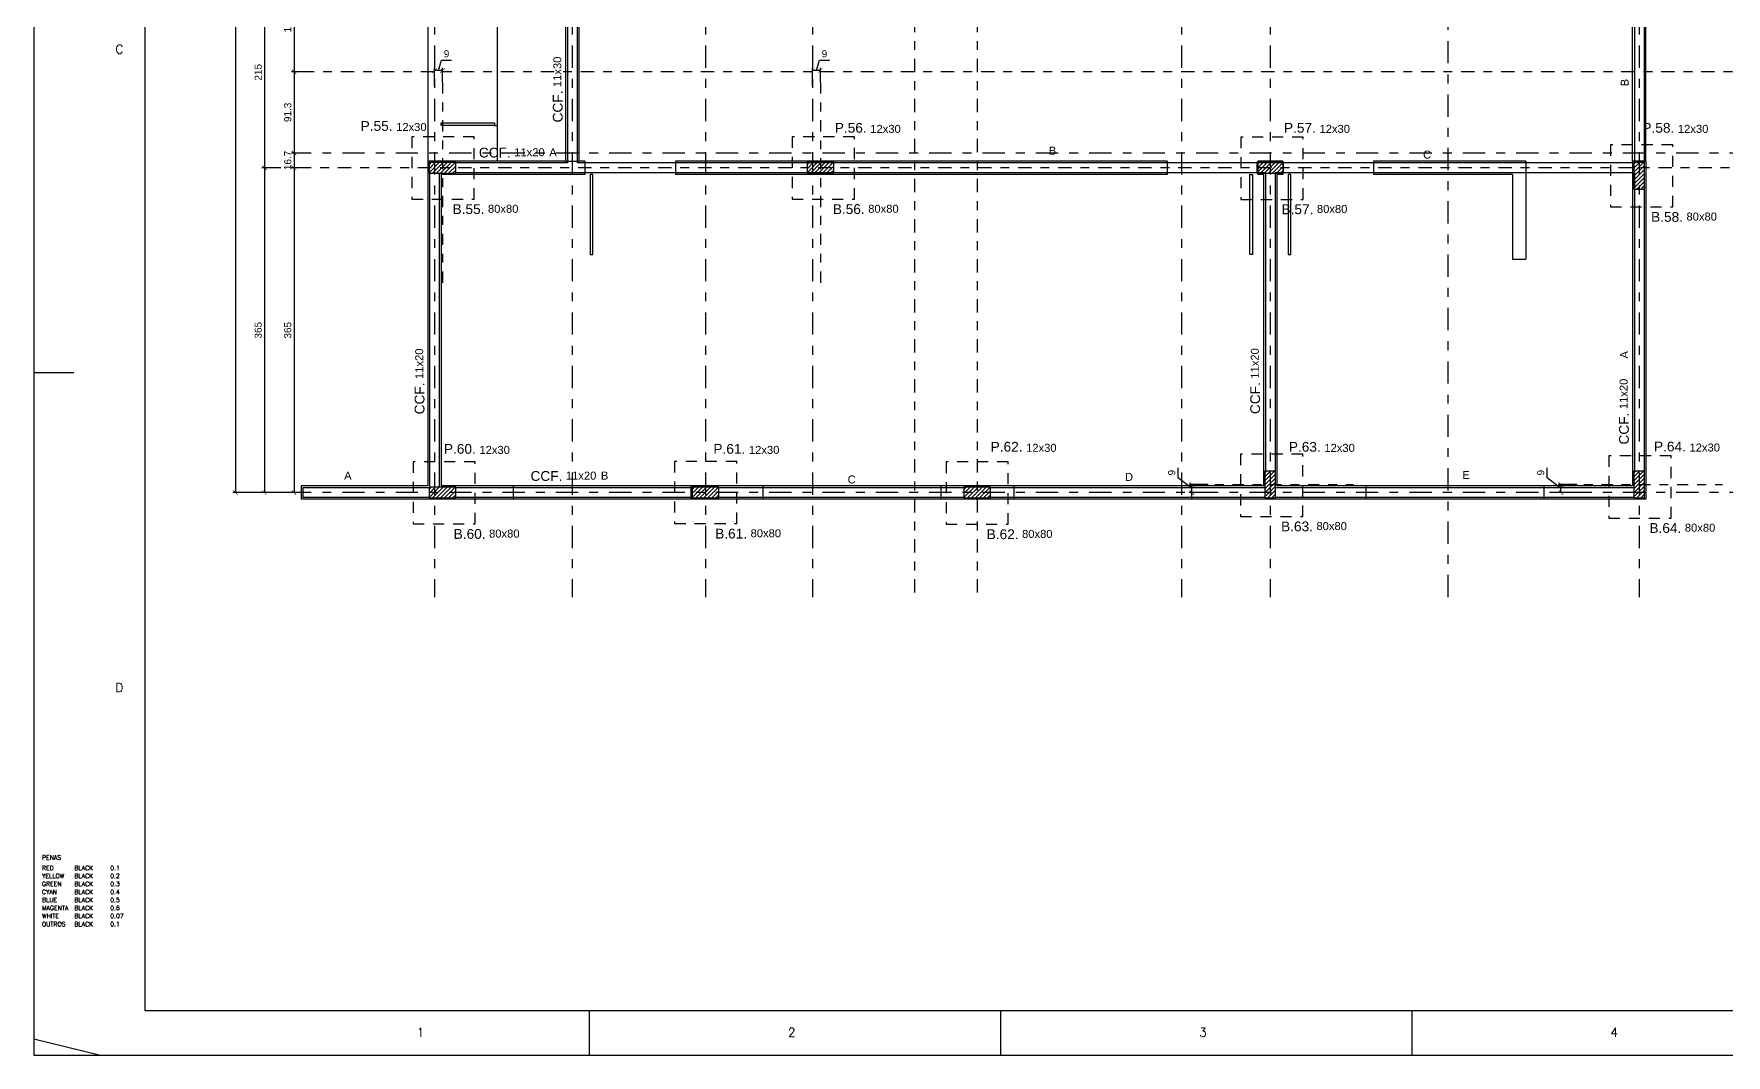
# Model space of a CAD drawing. Header units: millimetres. Extents: x 3659 to 4048, y 1324 to 1399.
# Drawn here: x 3658.93 to 3677.96, y 1360.95 to 1372.43 of the extents above; entities that cross this region are included whole.
import ezdxf
from ezdxf.enums import TextEntityAlignment as Align

# ---------------------------------------------------------------- set-up
doc = ezdxf.new("R2010")
doc.units = ezdxf.units.MM
for name, pattern in [('CENTER', [2, 1.25, -0.25, 0.25, -0.25]), ('DASHDOT', [1, 0.5, -0.25, 0, -0.25]), ('HIDDEN', [0.375, 0.25, -0.125])]:
    doc.linetypes.add(name, pattern=pattern)
for name, color, linetype in [('eixo', 1, 'CENTER'), ('Forma', 2, 'Continuous'), ('Fundação', 2, 'Continuous'), ('Hachura', 1, 'Continuous'), ('MATRIZ', 8, 'Continuous'), ('Moldura', 2, 'Continuous'), ('PILAR', 5, 'Continuous'), ('Textos', 7, 'Continuous')]:
    doc.layers.add(name, color=color, linetype=linetype)
doc.styles.add('maloca 1', font='romans.shx')
doc.styles.add('ROMANS', font='arial.ttf')
doc.dimstyles.new('ESC-50JR', dxfattribs={"dimtxt": 0.1, "dimasz": 0.05, "dimexe": 0.03, "dimexo": 0, "dimgap": 0.03, "dimtad": 1, "dimlfac": 100, "dimdsep": 46, "dimtxsty": 'ROMANS', "dimblk1": 'DOTSMALL', "dimblk2": 'DOTSMALL', "dimsah": 1, "dimcen": 0.09, "dimclrd": 1, "dimclre": 1, "dimclrt": 2, "dimadec": 0, "dimazin": 0, "dimtfac": 1, "dimtdec": 4, "dimtmove": 0, "dimatfit": 3, "dimldrblk": 'DOTSMALL', "dimfxl": 0, "dimtolj": 1, "dimtzin": 0, "dimarcsym": 0})

# ---------------------------------------------------------------- blocks, each defined once
blk = doc.blocks.new('_ArchTick')
at = {"color": 0, "linetype": 'ByBlock', "const_width": 0.15}
blk.add_lwpolyline([(-0.5, -0.5), (0.5, 0.5)], dxfattribs=at)
blk = doc.blocks.new('*D80')
at = {"color": 1, "lineweight": -2, "transparency": 16777216}
for p, q in [((3662.041, 1372.002), (3661.829, 1372.002)), ((3661.859, 1372.002), (3661.859, 1371.089)), ((3662.041, 1371.089), (3661.829, 1371.089))]:
    blk.add_line(p, q, dxfattribs=at)
at = {"layer": 'DEFPOINTS', "color": 0, "transparency": 16777216}
for p in [(3662.041, 1372.002), (3661.859, 1371.089), (3662.041, 1371.089)]:
    blk.add_point(p, dxfattribs=at)
at = {"color": 1, "lineweight": -2, "transparency": 16777216, "xscale": 0.05, "yscale": 0.05, "zscale": 0.05}
for p, rotation in [((3661.859, 1372.002), 90), ((3661.859, 1371.089), 270)]:
    blk.add_blockref('_ArchTick', p, dxfattribs=dict(at, rotation=rotation))
at = {"color": 2, "transparency": 16777216, "insert": (3661.788, 1371.546), "char_height": 0.08, "attachment_point": 5, "rotation": 90, "style": 'ROMANS'}
blk.add_mtext('\\A1;91.3', dxfattribs=at)
blk = doc.blocks.new('_DOTSMALL')
at = {"color": 0, "linetype": 'ByBlock', "const_width": 0.5}
blk.add_lwpolyline([(-0.0625, 0, 1), (0.0625, 0, 1)], format="xyb", close=True, dxfattribs=at)
blk = doc.blocks.new('*D81')
at = {"color": 1, "lineweight": -2, "transparency": 16777216}
for p, q in [((3662.041, 1371.089), (3661.829, 1371.089)), ((3661.859, 1371.089), (3661.859, 1370.922)), ((3662.041, 1370.922), (3661.829, 1370.922))]:
    blk.add_line(p, q, dxfattribs=at)
at = {"layer": 'DEFPOINTS', "color": 0, "transparency": 16777216}
for p in [(3662.041, 1371.089), (3661.859, 1370.922), (3662.041, 1370.922)]:
    blk.add_point(p, dxfattribs=at)
at = {"color": 1, "lineweight": -2, "transparency": 16777216, "xscale": 0.05, "yscale": 0.05, "zscale": 0.05}
for p, rotation in [((3661.859, 1371.089), 90), ((3661.859, 1370.922), 270)]:
    blk.add_blockref('_ArchTick', p, dxfattribs=dict(at, rotation=rotation))
at = {"color": 2, "transparency": 16777216, "insert": (3661.788, 1371.006), "char_height": 0.08, "attachment_point": 5, "rotation": 90, "style": 'ROMANS'}
blk.add_mtext('\\A1;16.7', dxfattribs=at)
blk = doc.blocks.new('*D82')
at = {"color": 1, "lineweight": -2, "transparency": 16777216}
for p, q in [((3662.041, 1370.922), (3661.829, 1370.922)), ((3661.859, 1370.922), (3661.859, 1367.272)), ((3661.938, 1367.272), (3661.829, 1367.272))]:
    blk.add_line(p, q, dxfattribs=at)
at = {"layer": 'DEFPOINTS', "color": 0, "transparency": 16777216}
for p in [(3662.041, 1370.922), (3661.859, 1367.272), (3661.938, 1367.272)]:
    blk.add_point(p, dxfattribs=at)
at = {"color": 1, "lineweight": -2, "transparency": 16777216, "xscale": 0.05, "yscale": 0.05, "zscale": 0.05}
for p, rotation in [((3661.859, 1370.922), 90), ((3661.859, 1367.272), 270)]:
    blk.add_blockref('_ArchTick', p, dxfattribs=dict(at, rotation=rotation))
at = {"color": 2, "transparency": 16777216, "insert": (3661.788, 1369.097), "char_height": 0.08, "attachment_point": 5, "rotation": 90, "style": 'ROMANS'}
blk.add_mtext('\\A1;365', dxfattribs=at)
blk = doc.blocks.new('*D87')
at = {"color": 1, "lineweight": -2, "transparency": 16777216}
for p, q in [((3662.041, 1373.072), (3661.829, 1373.072)), ((3661.859, 1373.072), (3661.859, 1372.002)), ((3662.041, 1372.002), (3661.829, 1372.002))]:
    blk.add_line(p, q, dxfattribs=at)
at = {"layer": 'DEFPOINTS', "color": 0, "transparency": 16777216}
for p in [(3662.041, 1373.072), (3661.859, 1372.002), (3662.041, 1372.002)]:
    blk.add_point(p, dxfattribs=at)
at = {"color": 1, "lineweight": -2, "transparency": 16777216, "xscale": 0.05, "yscale": 0.05, "zscale": 0.05}
for p, rotation in [((3661.859, 1373.072), 90), ((3661.859, 1372.002), 270)]:
    blk.add_blockref('_ArchTick', p, dxfattribs=dict(at, rotation=rotation))
at = {"color": 2, "transparency": 16777216, "insert": (3661.788, 1372.537), "char_height": 0.08, "attachment_point": 5, "rotation": 90, "style": 'ROMANS'}
blk.add_mtext('\\A1;107', dxfattribs=at)
blk = doc.blocks.new('*D108')
at = {"color": 1, "lineweight": -2, "transparency": 16777216}
for p, q in [((3661.709, 1370.922), (3661.496, 1370.922)), ((3661.526, 1370.922), (3661.526, 1367.272)), ((3661.829, 1367.272), (3661.496, 1367.272))]:
    blk.add_line(p, q, dxfattribs=at)
at = {"layer": 'DEFPOINTS', "color": 0, "transparency": 16777216}
for p in [(3661.709, 1370.922), (3661.526, 1367.272), (3661.829, 1367.272)]:
    blk.add_point(p, dxfattribs=at)
at = {"color": 1, "lineweight": -2, "transparency": 16777216, "xscale": 0.05, "yscale": 0.05, "zscale": 0.05}
for p, rotation in [((3661.526, 1370.922), 90), ((3661.526, 1367.272), 270)]:
    blk.add_blockref('_ArchTick', p, dxfattribs=dict(at, rotation=rotation))
at = {"color": 2, "transparency": 16777216, "insert": (3661.456, 1369.097), "char_height": 0.08, "attachment_point": 5, "rotation": 90, "style": 'ROMANS'}
blk.add_mtext('\\A1;365', dxfattribs=at)
blk = doc.blocks.new('*D110')
at = {"color": 1, "lineweight": -2, "transparency": 16777216}
for p, q in [((3661.709, 1373.072), (3661.496, 1373.072)), ((3661.526, 1373.072), (3661.526, 1370.922)), ((3661.709, 1370.922), (3661.496, 1370.922))]:
    blk.add_line(p, q, dxfattribs=at)
at = {"layer": 'DEFPOINTS', "color": 0, "transparency": 16777216}
for p in [(3661.709, 1373.072), (3661.526, 1370.922), (3661.709, 1370.922)]:
    blk.add_point(p, dxfattribs=at)
at = {"color": 1, "lineweight": -2, "transparency": 16777216, "xscale": 0.05, "yscale": 0.05, "zscale": 0.05}
for p, rotation in [((3661.526, 1373.072), 90), ((3661.526, 1370.922), 270)]:
    blk.add_blockref('_ArchTick', p, dxfattribs=dict(at, rotation=rotation))
at = {"color": 2, "transparency": 16777216, "insert": (3661.456, 1371.997), "char_height": 0.08, "attachment_point": 5, "rotation": 90, "style": 'ROMANS'}
blk.add_mtext('\\A1;215', dxfattribs=at)
blk = doc.blocks.new('*D111')
at = {"color": 1, "lineweight": -2, "transparency": 16777216}
for p, q in [((3661.496, 1382.522), (3661.171, 1382.522)), ((3661.201, 1382.522), (3661.201, 1367.272)), ((3661.503, 1367.272), (3661.171, 1367.272))]:
    blk.add_line(p, q, dxfattribs=at)
at = {"layer": 'DEFPOINTS', "color": 0, "transparency": 16777216}
for p in [(3661.496, 1382.522), (3661.201, 1367.272), (3661.503, 1367.272)]:
    blk.add_point(p, dxfattribs=at)
at = {"color": 1, "lineweight": -2, "transparency": 16777216, "xscale": 0.05, "yscale": 0.05, "zscale": 0.05}
for p, rotation in [((3661.201, 1382.522), 90), ((3661.201, 1367.272), 270)]:
    blk.add_blockref('_ArchTick', p, dxfattribs=dict(at, rotation=rotation))
at = {"color": 2, "transparency": 16777216, "insert": (3661.131, 1374.897), "char_height": 0.08, "attachment_point": 5, "rotation": 90, "style": 'ROMANS'}
blk.add_mtext('\\A1;1525', dxfattribs=at)
blk = doc.blocks.new('*D313')
at = {"color": 1, "lineweight": -2, "transparency": 16777216}
for p, q in [((3663.438, 1371.844), (3663.438, 1372.047)), ((3663.528, 1372.017), (3663.438, 1372.017)), ((3663.483, 1372.017), (3663.518, 1372.133)), ((3663.518, 1372.133), (3663.63, 1372.133)), ((3663.528, 1371.882), (3663.528, 1372.047))]:
    blk.add_line(p, q, dxfattribs=at)
at = {"layer": 'DEFPOINTS', "color": 0, "transparency": 16777216}
for p in [(3663.438, 1372.017), (3663.438, 1371.844), (3663.528, 1371.882)]:
    blk.add_point(p, dxfattribs=at)
at = {"color": 1, "lineweight": -2, "transparency": 16777216, "xscale": 0.05, "yscale": 0.05, "zscale": 0.05, "rotation": 180}
blk.add_blockref('_ArchTick', (3663.438, 1372.017), dxfattribs=at)
at = {"color": 1, "lineweight": -2, "transparency": 16777216, "xscale": 0.05, "yscale": 0.05, "zscale": 0.05}
blk.add_blockref('_ArchTick', (3663.528, 1372.017), dxfattribs=at)
at = {"color": 2, "transparency": 16777216, "insert": (3663.574, 1372.204), "char_height": 0.08, "attachment_point": 5, "style": 'ROMANS'}
blk.add_mtext('\\A1;9', dxfattribs=at)
blk = doc.blocks.new('*D319')
at = {"color": 1, "lineweight": -2, "transparency": 16777216}
for p, q in [((3667.688, 1371.844), (3667.688, 1372.047)), ((3667.778, 1372.017), (3667.688, 1372.017)), ((3667.733, 1372.017), (3667.768, 1372.133)), ((3667.768, 1372.133), (3667.88, 1372.133)), ((3667.778, 1371.882), (3667.778, 1372.047))]:
    blk.add_line(p, q, dxfattribs=at)
at = {"layer": 'DEFPOINTS', "color": 0, "transparency": 16777216}
for p in [(3667.688, 1372.017), (3667.688, 1371.844), (3667.778, 1371.882)]:
    blk.add_point(p, dxfattribs=at)
at = {"color": 1, "lineweight": -2, "transparency": 16777216, "xscale": 0.05, "yscale": 0.05, "zscale": 0.05, "rotation": 180}
blk.add_blockref('_ArchTick', (3667.688, 1372.017), dxfattribs=at)
at = {"color": 1, "lineweight": -2, "transparency": 16777216, "xscale": 0.05, "yscale": 0.05, "zscale": 0.05}
blk.add_blockref('_ArchTick', (3667.778, 1372.017), dxfattribs=at)
at = {"color": 2, "transparency": 16777216, "insert": (3667.824, 1372.204), "char_height": 0.08, "attachment_point": 5, "style": 'ROMANS'}
blk.add_mtext('\\A1;9', dxfattribs=at)
blk = doc.blocks.new('*D320')
at = {"color": 1, "lineweight": -2, "transparency": 16777216}
for p, q in [((3675.95, 1367.439), (3675.95, 1367.552)), ((3676.107, 1367.317), (3675.95, 1367.439)), ((3676.289, 1367.362), (3676.077, 1367.362)), ((3676.289, 1367.272), (3676.077, 1367.272)), ((3676.107, 1367.272), (3676.107, 1367.362))]:
    blk.add_line(p, q, dxfattribs=at)
at = {"layer": 'DEFPOINTS', "color": 0, "transparency": 16777216}
for p in [(3676.107, 1367.362), (3676.289, 1367.362), (3676.289, 1367.272)]:
    blk.add_point(p, dxfattribs=at)
at = {"color": 1, "lineweight": -2, "transparency": 16777216, "xscale": 0.05, "yscale": 0.05, "zscale": 0.05}
for p, rotation in [((3676.107, 1367.362), 90), ((3676.107, 1367.272), 270)]:
    blk.add_blockref('_ArchTick', p, dxfattribs=dict(at, rotation=rotation))
at = {"color": 2, "transparency": 16777216, "insert": (3675.879, 1367.496), "char_height": 0.08, "attachment_point": 5, "rotation": 90, "style": 'ROMANS'}
blk.add_mtext('\\A1;9', dxfattribs=at)
blk = doc.blocks.new('*D321')
at = {"color": 1, "lineweight": -2, "transparency": 16777216}
for p, q in [((3671.8, 1367.439), (3671.8, 1367.552)), ((3671.957, 1367.317), (3671.8, 1367.439)), ((3672.139, 1367.362), (3671.927, 1367.362)), ((3672.139, 1367.272), (3671.927, 1367.272)), ((3671.957, 1367.272), (3671.957, 1367.362))]:
    blk.add_line(p, q, dxfattribs=at)
at = {"layer": 'DEFPOINTS', "color": 0, "transparency": 16777216}
for p in [(3671.957, 1367.362), (3672.139, 1367.362), (3672.139, 1367.272)]:
    blk.add_point(p, dxfattribs=at)
at = {"color": 1, "lineweight": -2, "transparency": 16777216, "xscale": 0.05, "yscale": 0.05, "zscale": 0.05}
for p, rotation in [((3671.957, 1367.362), 90), ((3671.957, 1367.272), 270)]:
    blk.add_blockref('_ArchTick', p, dxfattribs=dict(at, rotation=rotation))
at = {"color": 2, "transparency": 16777216, "insert": (3671.729, 1367.496), "char_height": 0.08, "attachment_point": 5, "rotation": 90, "style": 'ROMANS'}
blk.add_mtext('\\A1;9', dxfattribs=at)

msp = doc.modelspace()

# ---------------------------------------------------------------- hatches: boundary and pattern name
at = {"layer": 'Hachura'}
h = msp.add_hatch(dxfattribs=at)
h.set_pattern_fill('LINE', color=1, scale=0.01, angle=405, style=0)
h.set_pattern_definition([(45, (22.088324, -25.312947), (-0.0224506403, 0.0224506403), [])])
h.paths.add_polyline_path([(3663.677822, 1370.982356), (3663.377822, 1370.982356), (3663.377822, 1370.862356), (3663.677822, 1370.862356)])
h = msp.add_hatch(dxfattribs=at)
h.set_pattern_fill('LINE', color=1, scale=0.01, angle=405, style=0)
h.set_pattern_definition([(45, (26.338324, -25.312947), (-0.0224506403, 0.0224506403), [])])
h.paths.add_polyline_path([(3667.927822, 1370.982356), (3667.627822, 1370.982356), (3667.627822, 1370.862356), (3667.927822, 1370.862356)])
h = msp.add_hatch(dxfattribs=at)
h.set_pattern_fill('LINE', color=1, scale=0.01, angle=405, style=0)
h.set_pattern_definition([(45, (31.398324, -25.312947), (-0.0224506403, 0.0224506403), [])])
h.paths.add_polyline_path([(3672.987822, 1370.982356), (3672.687822, 1370.982356), (3672.687822, 1370.862356), (3672.987822, 1370.862356)])
h = msp.add_hatch(dxfattribs=at)
h.set_pattern_fill('LINE', color=1, scale=0.01, angle=405, style=0)
h.set_pattern_definition([(45, (84.255856, -24.778542), (-0.0224506403, 0.0224506403), [])])
h.paths.add_polyline_path([(3676.927822, 1370.982356), (3676.927822, 1370.682356), (3677.047822, 1370.682356), (3677.047822, 1370.982356)])
h = msp.add_hatch(dxfattribs=at)
h.set_pattern_fill('LINE', color=1, scale=0.01, angle=405, style=0)
h.set_pattern_definition([(45, (80.105856, -28.248542), (-0.0224506403, 0.0224506403), [])])
h.paths.add_polyline_path([(3672.777822, 1367.512356), (3672.777822, 1367.212356), (3672.897822, 1367.212356), (3672.897822, 1367.512356)])
h = msp.add_hatch(dxfattribs=at)
h.set_pattern_fill('LINE', color=1, scale=0.01, angle=405, style=0)
h.set_pattern_definition([(45, (84.255856, -28.248542), (-0.0224506403, 0.0224506403), [])])
h.paths.add_polyline_path([(3676.927822, 1367.512356), (3676.927822, 1367.212356), (3677.047822, 1367.212356), (3677.047822, 1367.512356)])
h = msp.add_hatch(dxfattribs=at)
h.set_pattern_fill('LINE', color=1, scale=0.01, angle=405, style=0)
h.set_pattern_definition([(45, (22.088324, -28.962947), (-0.0224506403, 0.0224506403), [])])
h.paths.add_polyline_path([(3663.677822, 1367.332356), (3663.377822, 1367.332356), (3663.377822, 1367.212356), (3663.677822, 1367.212356)])
h = msp.add_hatch(dxfattribs=at)
h.set_pattern_fill('LINE', color=1, scale=0.01, angle=405, style=0)
h.set_pattern_definition([(45, (25.048324, -28.962947), (-0.0224506403, 0.0224506403), [])])
h.paths.add_polyline_path([(3666.637822, 1367.332356), (3666.337822, 1367.332356), (3666.337822, 1367.212356), (3666.637822, 1367.212356)])
h = msp.add_hatch(dxfattribs=at)
h.set_pattern_fill('LINE', color=1, scale=0.01, angle=405, style=0)
h.set_pattern_definition([(45, (28.103324, -28.962947), (-0.0224506403, 0.0224506403), [])])
h.paths.add_polyline_path([(3669.692822, 1367.332356), (3669.392822, 1367.332356), (3669.392822, 1367.212356), (3669.692822, 1367.212356)])

# ---------------------------------------------------------------- linework, layer by layer
at = {"layer": 'eixo', "linetype": 'DASHDOT', "ltscale": 0.5}
for p, q in [((3663.437822, 1386.097356), (3663.437822, 1366.097356)), ((3664.987822, 1386.097356), (3664.987822, 1366.097356)), ((3666.487822, 1386.097356), (3666.487822, 1366.097356)), ((3667.687822, 1386.097356), (3667.687822, 1366.097356)), ((3671.837822, 1386.097356), (3671.837822, 1366.097356)), ((3672.837822, 1386.097356), (3672.837822, 1366.097356)), ((3674.837822, 1366.097356), (3674.837822, 1386.097356)), ((3676.987822, 1386.097356), (3676.987822, 1366.097356)), ((3723.252822, 1371.089056), (3662.040652, 1371.089056)), ((3723.252822, 1367.272356), (3661.937893, 1367.272356))]:
    msp.add_line(p, q, dxfattribs=at)
at = {"layer": 'eixo', "linetype": 'DASHDOT', "ltscale": 0.3}
for p, q in [((3668.837822, 1386.097356), (3668.837822, 1366.097356)), ((3669.542822, 1386.097356), (3669.542822, 1366.097356)), ((3697.634614, 1372.002356), (3662.040652, 1372.002356)), ((3723.252822, 1370.922356), (3662.040652, 1370.922356))]:
    msp.add_line(p, q, dxfattribs=at)
at = {"layer": 'eixo', "linetype": 'DASHDOT', "ltscale": 0.25}
for p, q in [((3663.527822, 1371.881687), (3663.527822, 1369.606269)), ((3667.777822, 1371.881687), (3667.777822, 1369.606269)), ((3671.989192, 1367.362356), (3673.772748, 1367.362356)), ((3676.139192, 1367.362356), (3677.922748, 1367.362356))]:
    msp.add_line(p, q, dxfattribs=at)
at = {"layer": 'Forma', "linetype": 'Continuous', "ltscale": 0.5}
for p, q in [((3664.932822, 1373.017356), (3664.932822, 1370.977356)), ((3665.042822, 1373.017356), (3665.042822, 1370.977356)), ((3676.932822, 1373.017356), (3676.932822, 1370.977356)), ((3677.042822, 1373.012356), (3677.042822, 1367.512356)), ((3663.382822, 1370.862356), (3663.382822, 1367.332356)), ((3663.492822, 1370.862356), (3663.492822, 1367.332356)), ((3664.932822, 1370.977356), (3663.677822, 1370.977356)), ((3672.782822, 1370.867356), (3663.677822, 1370.867356)), ((3676.932822, 1370.977356), (3665.042822, 1370.977356)), ((3672.782822, 1370.867356), (3672.782822, 1367.512356)), ((3676.932822, 1370.867356), (3672.892822, 1370.867356)), ((3672.892822, 1370.867356), (3672.892822, 1367.512356)), ((3676.932822, 1370.867356), (3676.932822, 1367.512356)), ((3661.957893, 1367.327356), (3661.957893, 1367.217356)), ((3663.377822, 1367.327356), (3661.957893, 1367.327356)), ((3666.337822, 1367.327356), (3663.677822, 1367.327356)), ((3669.392822, 1367.327356), (3666.637822, 1367.327356)), ((3672.777822, 1367.327356), (3669.692822, 1367.327356)), ((3676.927822, 1367.327356), (3672.897822, 1367.327356)), ((3663.377822, 1367.217356), (3661.957893, 1367.217356)), ((3666.337822, 1367.217356), (3663.677822, 1367.217356)), ((3669.392822, 1367.217356), (3666.637822, 1367.217356)), ((3672.777822, 1367.217356), (3669.692822, 1367.217356)), ((3676.927822, 1367.217356), (3672.897822, 1367.217356))]:
    msp.add_line(p, q, dxfattribs=at)
at = {"layer": 'Fundação', "color": 2, "linetype": 'HIDDEN', "ltscale": 0.5}
for points in [[(3663.184813, 1370.570545), (3663.884813, 1370.570545), (3663.884813, 1371.270545), (3663.184813, 1371.270545)], [(3667.461022, 1370.570857), (3668.161022, 1370.570857), (3668.161022, 1371.270857), (3667.461022, 1371.270857)], [(3672.507219, 1370.568515), (3673.207219, 1370.568515), (3673.207219, 1371.268515), (3672.507219, 1371.268515)], [(3676.663591, 1370.483038), (3677.363591, 1370.483038), (3677.363591, 1371.183038), (3676.663591, 1371.183038)], [(3672.502085, 1367.00375), (3673.202085, 1367.00375), (3673.202085, 1367.70375), (3672.502085, 1367.70375)], [(3676.644991, 1366.985669), (3677.344991, 1366.985669), (3677.344991, 1367.685669), (3676.644991, 1367.685669)], [(3663.197659, 1366.919242), (3663.897659, 1366.919242), (3663.897659, 1367.619242), (3663.197659, 1367.619242)], [(3666.138197, 1366.92287), (3666.838197, 1366.92287), (3666.838197, 1367.62287), (3666.138197, 1367.62287)], [(3669.191712, 1366.915987), (3669.891712, 1366.915987), (3669.891712, 1367.615987), (3669.191712, 1367.615987)]]:
    msp.add_lwpolyline(points, close=True, dxfattribs=at)
at = {"layer": 'MATRIZ'}
for p, q in [((3663.362822, 1382.597356), (3663.362822, 1367.347356)), ((3664.142822, 1372.997356), (3664.142822, 1370.997356)), ((3676.912822, 1370.997356), (3676.912822, 1372.997356)), ((3677.062822, 1370.997356), (3677.062822, 1372.997356)), ((3663.512822, 1371.397356), (3663.512822, 1371.427356)), ((3663.512822, 1371.427356), (3664.112822, 1371.427356)), ((3664.112822, 1371.397356), (3663.512822, 1371.397356)), ((3664.112822, 1371.427356), (3664.112822, 1371.397356)), ((3664.112822, 1371.397356), (3664.142822, 1371.397356)), ((3664.912822, 1370.997356), (3665.062822, 1370.997356)), ((3677.062822, 1370.997356), (3676.912822, 1370.997356)), ((3663.512822, 1370.847356), (3663.512822, 1367.347356)), ((3665.187822, 1370.847356), (3665.187822, 1369.947356)), ((3665.217822, 1370.847356), (3665.187822, 1370.847356)), ((3665.217822, 1369.947356), (3665.217822, 1370.847356)), ((3672.607822, 1369.947356), (3672.607822, 1370.847356)), ((3672.607822, 1370.847356), (3672.637822, 1370.847356)), ((3672.637822, 1370.847356), (3672.637822, 1369.947356)), ((3673.037822, 1370.847356), (3673.037822, 1369.947356)), ((3673.067822, 1370.847356), (3673.037822, 1370.847356)), ((3673.067822, 1369.947356), (3673.067822, 1370.847356)), ((3665.187822, 1369.947356), (3665.217822, 1369.947356)), ((3672.637822, 1369.947356), (3672.607822, 1369.947356)), ((3673.037822, 1369.947356), (3673.067822, 1369.947356)), ((3675.562822, 1369.897356), (3675.712822, 1369.897356)), ((3664.322822, 1367.347356), (3664.322822, 1367.197356)), ((3666.322822, 1367.347356), (3666.322822, 1367.197356)), ((3667.132822, 1367.347356), (3667.132822, 1367.197356)), ((3669.132822, 1367.347356), (3669.132822, 1367.197356)), ((3669.952822, 1367.347356), (3669.952822, 1367.197356)), ((3671.952822, 1367.347356), (3671.952822, 1367.197356)), ((3673.912822, 1367.347356), (3673.912822, 1367.197356)), ((3675.912822, 1367.347356), (3675.912822, 1367.197356))]:
    msp.add_line(p, q, dxfattribs=at)
at = {"layer": 'MATRIZ', "linetype": 'Continuous'}
for p, q in [((3664.912822, 1372.997356), (3664.912822, 1370.997356)), ((3665.062822, 1372.997356), (3665.062822, 1370.997356)), ((3664.912822, 1370.997356), (3663.362822, 1370.997356)), ((3665.127822, 1370.997356), (3665.062822, 1370.997356)), ((3665.127822, 1370.997356), (3665.127822, 1370.847356)), ((3671.677822, 1370.997356), (3666.147822, 1370.997356)), ((3666.147822, 1370.997356), (3666.147822, 1370.847356)), ((3671.677822, 1370.997356), (3671.677822, 1370.847356)), ((3672.977822, 1370.997356), (3672.697822, 1370.997356)), ((3672.697822, 1370.997356), (3672.697822, 1370.847356)), ((3672.977822, 1370.997356), (3672.977822, 1370.847356)), ((3675.712822, 1370.997356), (3673.997822, 1370.997356)), ((3673.997822, 1370.997356), (3673.997822, 1370.847356)), ((3675.712822, 1370.997356), (3675.712822, 1369.897356)), ((3676.912822, 1370.997356), (3676.912822, 1367.347356)), ((3677.062822, 1370.997356), (3677.062822, 1367.197356)), ((3665.127822, 1370.847356), (3663.512822, 1370.847356)), ((3671.677822, 1370.847356), (3666.147822, 1370.847356)), ((3672.762822, 1370.847356), (3672.697822, 1370.847356)), ((3672.762822, 1370.847356), (3672.762822, 1367.347356)), ((3672.912822, 1370.847356), (3672.912822, 1367.347356)), ((3672.977822, 1370.847356), (3672.912822, 1370.847356)), ((3675.562822, 1370.847356), (3673.997822, 1370.847356)), ((3675.562822, 1370.847356), (3675.562822, 1369.897356)), ((3663.362822, 1367.347356), (3661.937893, 1367.347356)), ((3661.937893, 1367.347356), (3661.937893, 1367.197356)), ((3672.762822, 1367.347356), (3663.512822, 1367.347356)), ((3676.912822, 1367.347356), (3672.912822, 1367.347356)), ((3677.062822, 1367.197356), (3661.937893, 1367.197356))]:
    msp.add_line(p, q, dxfattribs=at)
at = {"layer": 'Moldura', "color": 1}
for p, q in [((3658.932761, 1368.623453), (3659.382761, 1368.623453)), ((3665.178078, 1361.448453), (3665.178078, 1360.948453)), ((3669.803078, 1361.448453), (3669.803078, 1360.948453)), ((3674.428078, 1361.448453), (3674.428078, 1360.948453))]:
    msp.add_line(p, q, dxfattribs=at)
msp.add_lwpolyline([(3658.932761, 1360.948453), (3733.307761, 1360.948453), (3733.307761, 1390.648453), (3658.932761, 1390.648453)], close=True, dxfattribs=at)
msp.add_lwpolyline([(3659.682761, 1390.648453), (3659.682761, 1375.798453), (3658.932761, 1375.616468), (3658.932761, 1361.130438), (3659.682761, 1360.948453)], dxfattribs=at)
at = {"layer": 'Moldura', "color": 6}
msp.add_lwpolyline([(3660.182761, 1361.448453), (3732.807761, 1361.448453), (3732.807761, 1390.148453), (3660.182761, 1390.148453)], close=True, dxfattribs=at)
at = {"layer": 'PILAR'}
for points in [[(3663.377822, 1370.862356), (3663.677822, 1370.862356), (3663.677822, 1370.982356), (3663.377822, 1370.982356)], [(3667.627822, 1370.862356), (3667.927822, 1370.862356), (3667.927822, 1370.982356), (3667.627822, 1370.982356)], [(3672.687822, 1370.862356), (3672.987822, 1370.862356), (3672.987822, 1370.982356), (3672.687822, 1370.982356)], [(3677.047822, 1370.682356), (3677.047822, 1370.982356), (3676.927822, 1370.982356), (3676.927822, 1370.682356)], [(3672.897822, 1367.212356), (3672.897822, 1367.512356), (3672.777822, 1367.512356), (3672.777822, 1367.212356)], [(3677.047822, 1367.212356), (3677.047822, 1367.512356), (3676.927822, 1367.512356), (3676.927822, 1367.212356)], [(3663.377822, 1367.212356), (3663.677822, 1367.212356), (3663.677822, 1367.332356), (3663.377822, 1367.332356)], [(3666.337822, 1367.212356), (3666.637822, 1367.212356), (3666.637822, 1367.332356), (3666.337822, 1367.332356)], [(3669.392822, 1367.212356), (3669.692822, 1367.212356), (3669.692822, 1367.332356), (3669.392822, 1367.332356)]]:
    msp.add_lwpolyline(points, close=True, dxfattribs=at)

# ---------------------------------------------------------------- texts
at = {"layer": 'DEFPOINTS', "style": 'maloca 1'}
msp.add_text('PENAS ', height=0.05, dxfattribs=at).set_placement((3659.024744, 1363.145312))
at = {"layer": 'DEFPOINTS', "color": 1, "style": 'maloca 1'}
for s, p in [('RED', (3659.024744, 1363.027982)), ('BLACK', (3659.389665, 1363.027982)), ('0.1', (3659.791957, 1363.027982))]:
    msp.add_text(s, height=0.05, dxfattribs=at).set_placement(p)
at = {"layer": 'DEFPOINTS', "color": 2, "style": 'maloca 1'}
for s, p in [('YELLOW', (3659.024744, 1362.938029)), ('BLACK', (3659.389665, 1362.938029)), ('0.2', (3659.791957, 1362.938029))]:
    msp.add_text(s, height=0.05, dxfattribs=at).set_placement(p)
at = {"layer": 'DEFPOINTS', "color": 3, "style": 'maloca 1'}
for s, p in [('GREEN', (3659.024744, 1362.848076)), ('BLACK', (3659.389665, 1362.848076)), ('0.3', (3659.791957, 1362.848076))]:
    msp.add_text(s, height=0.05, dxfattribs=at).set_placement(p)
at = {"layer": 'DEFPOINTS', "color": 4, "style": 'maloca 1'}
for s, p in [('CYAN', (3659.024744, 1362.758123)), ('BLACK', (3659.389665, 1362.758123)), ('0.4', (3659.791957, 1362.758123))]:
    msp.add_text(s, height=0.05, dxfattribs=at).set_placement(p)
at = {"layer": 'DEFPOINTS', "color": 5, "style": 'maloca 1'}
for s, p in [('BLUE', (3659.024744, 1362.668169)), ('BLACK', (3659.389665, 1362.668169)), ('0.5', (3659.791957, 1362.668169))]:
    msp.add_text(s, height=0.05, dxfattribs=at).set_placement(p)
at = {"layer": 'DEFPOINTS', "color": 7, "style": 'maloca 1'}
for s, p in [('WHITE', (3659.024744, 1362.488263)), ('BLACK', (3659.389665, 1362.488263)), ('0.07', (3659.791957, 1362.488263))]:
    msp.add_text(s, height=0.05, dxfattribs=at).set_placement(p)
at = {"layer": 'DEFPOINTS', "color": 6, "style": 'maloca 1'}
for s, p in [('MAGENTA', (3659.024744, 1362.578216)), ('BLACK', (3659.389665, 1362.578216)), ('0.6', (3659.791957, 1362.578216))]:
    msp.add_text(s, height=0.05, dxfattribs=at).set_placement(p)
at = {"layer": 'MATRIZ', "style": 'maloca 1'}
for s, p in [('OUTROS', (3659.024744, 1362.395405)), ('BLACK', (3659.389665, 1362.395405)), ('0.1', (3659.791957, 1362.395405))]:
    msp.add_text(s, height=0.05, dxfattribs=at).set_placement(p)
at = {"layer": 'Moldura', "color": 1, "style": 'maloca 1'}
for s, p in [('C', (3659.850672, 1372.205529)), ('D', (3659.850672, 1365.030529)), ('1', (3663.238579, 1361.154388)), ('2', (3667.413057, 1361.154388)), ('3', (3672.038057, 1361.154388)), ('4', (3676.663057, 1361.154388))]:
    msp.add_text(s, height=0.1, dxfattribs=at).set_placement(p)
at = {"layer": 'Textos', "color": 2, "style": 'ROMANS'}
for s, p in [('11x30', (3664.865194, 1371.830353)), ('B', (3676.868228, 1371.8391)), ('11x20', (3663.311796, 1368.548934)), ('11x20', (3672.7088, 1368.552476)), ('A', (3676.862014, 1368.77912)), ('11x20', (3676.85609, 1368.209962))]:
    msp.add_text(s, height=0.09, rotation=90, dxfattribs=at).set_placement(p)
at = {"layer": 'Textos', "color": 3, "style": 'ROMANS'}
for p in [(3664.87912, 1371.791176), (3663.325722, 1368.509757), (3672.722727, 1368.513299), (3676.870017, 1368.170785)]:
    msp.add_text('CCF.', height=0.11, rotation=90, dxfattribs=at).set_placement(p, align=Align.RIGHT)
for s, p in [('P.55.', (3662.966899, 1371.338136)), ('P.56.', (3668.299016, 1371.317321)), ('P.57.', (3673.35082, 1371.317321)), ('P.58.', (3677.381375, 1371.317321)), ('CCF.', (3664.296007, 1371.03876)), ('B.55.', (3664.000508, 1370.403489)), ('B.56.', (3668.276717, 1370.403801)), ('B.57.', (3673.322914, 1370.40146)), ('B.58.', (3677.479286, 1370.315983)), ('P.60.', (3663.903008, 1367.70859)), ('P.61.', (3666.934246, 1367.70859)), ('P.62.', (3670.051458, 1367.731983)), ('P.63.', (3673.405468, 1367.731396)), ('P.64.', (3677.511844, 1367.735141)), ('CCF.', (3664.876987, 1367.403798)), ('B.60.', (3664.013354, 1366.752187)), ('B.61.', (3666.953892, 1366.755815)), ('B.63.', (3673.31778, 1366.836694)), ('B.64.', (3677.460686, 1366.818614)), ('B.62.', (3670.007408, 1366.748932))]:
    msp.add_text(s, height=0.11, dxfattribs=at).set_placement(p, align=Align.RIGHT)
at = {"layer": 'Textos', "color": 2, "style": 'ROMANS'}
for s, p in [('12x30', (3663.00743, 1371.336623)), ('12x30', (3668.339548, 1371.315808)), ('12x30', (3673.391351, 1371.315808)), ('12x30', (3677.421907, 1371.315808)), ('11x20', (3664.335184, 1371.052686)), ('A', (3664.728938, 1371.052686)), ('B', (3670.346815, 1371.070173)), ('C', (3674.55635, 1371.026286)), ('80x80', (3664.039685, 1370.417416)), ('80x80', (3668.315894, 1370.417728)), ('80x80', (3673.362091, 1370.415387)), ('80x80', (3677.518463, 1370.32991)), ('12x30', (3670.09199, 1367.730469)), ('12x30', (3673.446, 1367.729883)), ('12x30', (3677.552375, 1367.733627)), ('12x30', (3663.94354, 1367.707077)), ('12x30', (3666.974777, 1367.707077)), ('A', (3662.422276, 1367.417724)), ('11x20', (3664.916164, 1367.417724)), ('B', (3665.309919, 1367.417724)), ('C', (3668.084437, 1367.374651)), ('D', (3671.203974, 1367.403366)), ('E', (3674.997141, 1367.42528)), ('80x80', (3673.356957, 1366.850621)), ('80x80', (3677.499863, 1366.83254)), ('80x80', (3664.052531, 1366.766113)), ('80x80', (3666.993069, 1366.769742)), ('80x80', (3670.046585, 1366.762859))]:
    msp.add_text(s, height=0.09, dxfattribs=at).set_placement(p)

# ---------------------------------------------------------------- dimensions: what is measured, and where the dimension line sits
for base, p1, p2, picture, middle in [((3661.201384, 1367.272356), (3661.496484, 1382.522356), (3661.503481, 1367.272356), '*D111', (3661.130538, 1374.897356)), ((3661.526484, 1370.922356), (3661.708555, 1373.072356), (3661.708555, 1370.922356), '*D110', (3661.455638, 1371.997356)), ((3661.858581, 1372.002356), (3662.040652, 1373.072356), (3662.040652, 1372.002356), '*D87', (3661.787735, 1372.537356)), ((3661.858581, 1371.089056), (3662.040652, 1372.002356), (3662.040652, 1371.089056), '*D80', (3661.787708, 1371.545706)), ((3661.526484, 1367.272356), (3661.708555, 1370.922356), (3661.828581, 1367.272356), '*D108', (3661.455611, 1369.097356)), ((3661.858581, 1367.272356), (3662.040652, 1370.922356), (3661.937893, 1367.272356), '*D82', (3661.787708, 1369.097356))]:
    dim = msp.add_linear_dim(base=base, p1=p1, p2=p2, angle=90, dimstyle='ESC-50JR', override={"dimtxt": 0.08, "dimdec": 1, "dimblk1": 'ArchTick', "dimblk2": 'ArchTick', "dimtmove": 1, "dimfxl": 0.18})
    dim.commit()
    dim.dimension.update_dxf_attribs({"geometry": picture, "text_midpoint": middle})
for base, p1, p2, picture, middle in [((3663.437822, 1372.017012), (3663.527822, 1371.881687), (3663.437822, 1371.84366), '*D313', (3663.547576, 1372.203704)), ((3667.687822, 1372.017012), (3667.777822, 1371.881687), (3667.687822, 1371.84366), '*D319', (3667.797576, 1372.203704))]:
    dim = msp.add_linear_dim(base=base, p1=p1, p2=p2, dimstyle='ESC-50JR', override={"dimtxt": 0.08, "dimdec": 1, "dimblk1": 'ArchTick', "dimblk2": 'ArchTick', "dimtmove": 1, "dimfxl": 0.18})
    dim.commit()
    dim.dimension.update_dxf_attribs({"geometry": picture, "text_midpoint": middle})
for base, p1, p2, picture, middle in [((3661.858581, 1370.922356), (3662.040652, 1371.089056), (3662.040652, 1370.922356), '*D81', (3661.858581, 1371.005706)), ((3671.956736, 1367.362356), (3672.138807, 1367.272356), (3672.138807, 1367.362356), '*D321', (3671.799564, 1367.469427)), ((3676.106736, 1367.362356), (3676.288807, 1367.272356), (3676.288807, 1367.362356), '*D320', (3675.949564, 1367.469427))]:
    dim = msp.add_linear_dim(base=base, p1=p1, p2=p2, angle=90, dimstyle='ESC-50JR', override={"dimtxt": 0.08, "dimdec": 1, "dimblk1": 'ArchTick', "dimblk2": 'ArchTick', "dimtmove": 1, "dimfxl": 0.18})
    dim.commit()
    dim.dimension.update_dxf_attribs({"geometry": picture, "text_midpoint": middle, "dimtype": 160})

doc.saveas('drawing.dxf')
